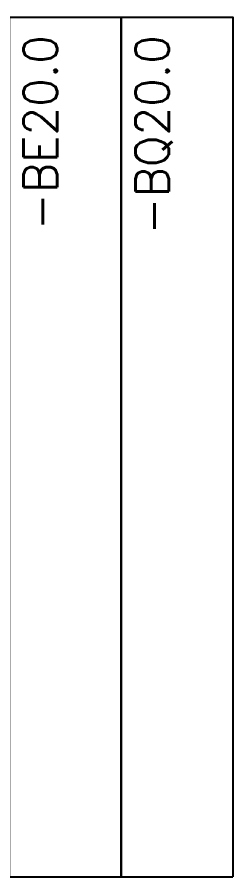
# Model space of a CAD drawing. Extents: x 0 to 420, y 0 to 297.
# Drawn here: x 100.7 to 120, y 48 to 125 of the extents above; entities that cross this region are included whole.
import ezdxf
from ezdxf.enums import TextEntityAlignment as Align

# ---------------------------------------------------------------- set-up
doc = ezdxf.new("R2010")
doc.units = 0
doc.header["$LTSCALE"] = 25
for name, color, linetype in [('ECS_LEV_SYM', 7, 'CONTINUOUS'), ('ECS_LEV_SYM_CPOINT', 7, 'CONTINUOUS'), ('ECS_LEV_SYM_DEVID', 7, 'CONTINUOUS'), ('ECS_LEV_SYM_GEO_SCM', 7, 'CONTINUOUS'), ('ECS_LEV_SYMCR', 7, 'CONTINUOUS')]:
    doc.layers.add(name, color=color, linetype=linetype)
doc.styles.add('ROMANS', font='ROMANS.SHX', dxfattribs={"oblique": 0.017453})
doc.styles.get("Standard").update_dxf_attribs({"font": 'romans.shx'})

# ---------------------------------------------------------------- blocks, each defined once
blk = doc.blocks.new('SEDLHL_0_SPS1CK')
at = {"layer": 'ECS_LEV_SYM_GEO_SCM', "color": 0, "linetype": 'Continuous', "ltscale": 0.5}
for points in [[(0, -77), (0, 0), (10, 0), (10, -77)], [(0, -77), (10, -77)]]:
    blk.add_lwpolyline(points, dxfattribs=at)
at = {"layer": 'ECS_LEV_SYM_CPOINT', "color": 7, "linetype": 'Continuous', "style": 'ROMANS'}
blk.add_attdef('ECS_T_CPOINT_002', text='', height=2.5, rotation=90, dxfattribs=at).set_placement((1, -68), align=Align.TOP_LEFT)
blk.add_attdef('ECS_T_CPOINT_001', text='', height=2.5, dxfattribs=at).set_placement((5, -76), align=Align.CENTER)
at = {"layer": 'ECS_LEV_SYM_DEVID', "color": 7, "linetype": 'Continuous'}
for tag, p in [('ECS_T_DEVID_3', (-5.6232, -1.6079)), ('ECS_T_DEVID_2', (-1.4232, -1.6079)), ('ECS_T_DEVID_1', (2.7768, -1.6079))]:
    blk.add_attdef(tag, text='', height=3, rotation=90, dxfattribs=at).set_placement(p, align=Align.MIDDLE_RIGHT)
at = {"layer": 'ECS_LEV_SYMCR', "color": 7, "linetype": 'Continuous'}
for tag, p in [('ECS_T_CRC_TEXT_P', (6.9768, -1.6079)), ('ECS_T_CRC_TEXT_N', (11.1768, -1.6079))]:
    blk.add_attdef(tag, text='', height=2.5, rotation=90, dxfattribs=at).set_placement(p, align=Align.MIDDLE_RIGHT)

msp = doc.modelspace()

# ---------------------------------------------------------------- block references
at = {"layer": 'ECS_LEV_SYM'}
ref = msp.add_blockref('SEDLHL_0_SPS1CK', (100, 125), dxfattribs=at)
ref.add_attrib('ECS_T_DEVID_1', '-BE20.0', dxfattribs={"layer": 'ECS_LEV_SYM_DEVID', "color": 7, "linetype": 'Continuous', "height": 3, "rotation": 90}).set_placement((102.777, 123.392), align=Align.MIDDLE_RIGHT)
ref = msp.add_blockref('SEDLHL_0_SPS1CK', (110, 125), dxfattribs=at)
ref.add_attrib('ECS_T_DEVID_1', '-BQ20.0', dxfattribs={"layer": 'ECS_LEV_SYM_DEVID', "color": 7, "linetype": 'Continuous', "height": 3, "rotation": 90}).set_placement((112.777, 123.392), align=Align.MIDDLE_RIGHT)

doc.saveas('drawing.dxf')
